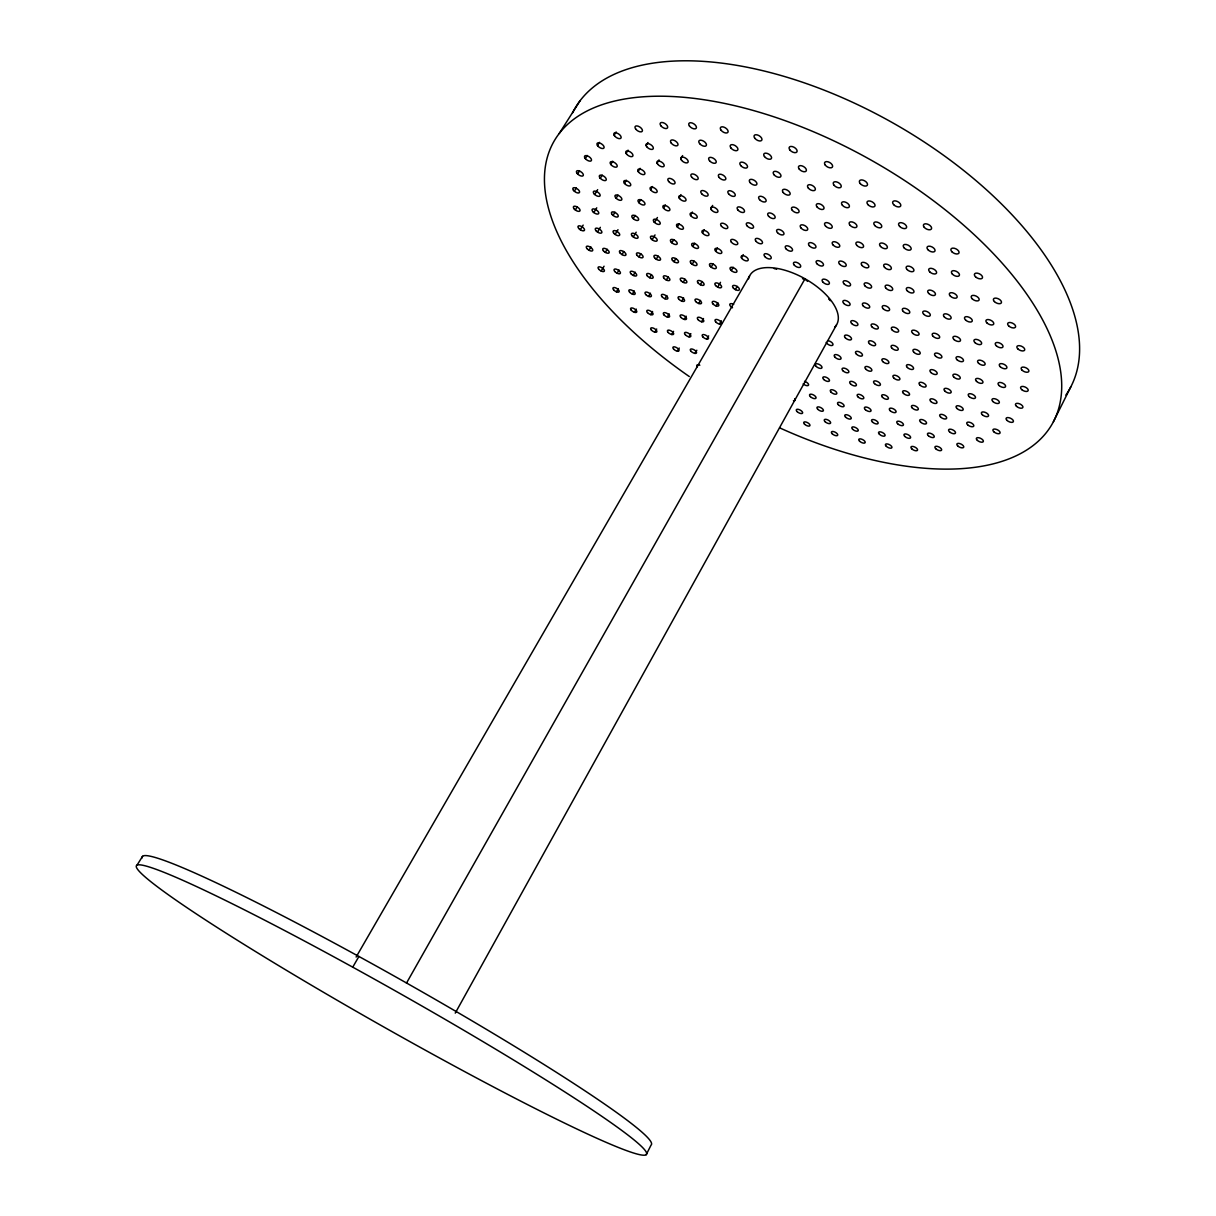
<?xml version="1.0" encoding="UTF-8"?>
<svg xmlns="http://www.w3.org/2000/svg" width="1216" height="1216" viewBox="0 0 1216 1216"><rect width="100%" height="100%" fill="white"/><g stroke="black" fill="none" stroke-linecap="round" stroke-linejoin="round"><path stroke-width="1.5" d="M1053.406 421.709L1070.718 387.038M646.213 1154.668A292.95 18.544 29.5 0 0 277.476 926.805A292.95 18.544 29.5 0 0 250.952 948.708A292.95 18.544 29.5 0 0 646.213 1154.668L651.092 1145.046A292.448 20.125 29.5 0 0 402.633 980.795A292.448 20.125 29.5 0 0 142.181 857.873M455.24 1013.141L836.486 324.93M406.478 983.121L805.007 278.783A49.886 24.168 29.5 0 1 834.602 327.241M719.477 324.079L721.377 320.796M356.121 957.053L749.558 276.017M352.746 967.161L358.918 956.46M716.057 305.915L717.896 302.754M694.99 353.4L696.829 350.238M735.33 289.621L737.2 286.398M706.785 339.082L708.654 335.859M717.683 287.143L720.495 282.325M688.986 336.847L690.855 333.655M701.602 321.769L703.502 318.516M731.287 270.56L733.187 267.292M741.426 257.792L743.265 254.63M698.714 303.514L700.538 300.382M677.403 351.196L679.227 348.05M700.31 284.711L702.179 281.534M671.703 334.522L673.558 331.345M711.178 267.186L713.078 263.948M684.228 319.413L686.128 316.175M667.28 317.026L669.165 313.819M681.705 301.127L683.62 297.859M715.57 251.089L717.41 247.958M692.208 264.313L694.108 261.106M683.194 282.34L685.049 279.194M654.846 332.166L656.701 329.019M666.307 280.014L668.177 276.883M710.752 208.65L712.667 205.428M650.682 314.655L652.566 311.463M692.786 246.453L694.716 243.2M702.422 232.834L704.292 229.687M664.985 298.756L666.9 295.518M648.523 296.415L650.454 293.193M673.968 261.698L675.868 258.522M677.327 226.921L679.197 223.805M649.678 277.719L651.533 274.603M671.855 242.82L673.786 239.582M690.46 215.186L692.36 212.025M634.402 312.284L636.287 309.122M632.335 294.105L634.25 290.898M656.245 259.251L658.145 256.074M616.375 291.81L618.29 288.633M638.932 256.895L640.832 253.749M652.126 239.719L655.029 234.916M679.09 197.813L681.006 194.621M633.262 275.454L635.223 272.202M617.09 273.22L619.05 269.998M654.466 222.361L657.415 217.497M663.48 208.103L665.38 204.972M621.984 254.615L623.869 251.484M633.293 236.953L636.181 232.195M680.732 158.718L682.632 155.587M638.902 202.631L640.802 199.53M601.13 271.031L604.063 266.213M633.171 218.637L635.147 215.414M650.56 189.696L652.475 186.534M657.035 163.126L659.011 159.904M615.114 234.414L618.002 229.687M605.34 252.396L607.225 249.295M597.466 232.028L600.354 227.331M588.985 250.222L590.976 247M638.157 171.502L640.102 168.325M613.046 215.414L615.007 212.222M646.091 145.631L647.991 142.53M624.462 183.373L626.392 180.242M616.102 198.208L618.002 195.122M626.058 153.353L628.049 150.161M580.275 229.748L583.163 225.097M593.818 212.557L596.752 207.814M600.278 178.25L602.209 175.134M610.736 164.373L612.697 161.226M594.685 194.469L597.664 189.65M614.126 135.174L616.132 131.951M575.305 209.958L577.266 206.811M597.482 145.51L599.458 142.348M574.347 191.231L576.338 188.039M136.77 865.549L142.546 856.368M585.306 158.582L587.267 155.466M577.615 173.964L579.546 170.878M559.208 133.547L580.138 100.639M572.538 112.89A284.377 144.765 29.5 0 1 895.614 124.473A284.377 144.765 29.5 0 1 1065.854 395.063M689.29 376.55A286.383 140.144 29.5 0 1 633.886 97.675A286.383 140.144 29.5 0 1 1049.302 333.564A286.383 140.144 29.5 0 1 779.593 427.819M697.376 366.791A3.496 1.505 30.3 0 1 697.133 364.967A3.496 1.505 30.3 0 1 699.823 365.226M794.747 398.726A3.572 1.566 28.7 0 1 793.455 400.672M804.521 381.338A3.648 1.642 28.6 0 1 808.534 385.168A3.648 1.642 28.6 0 1 803.168 383.906M732.534 307.77A3.785 1.763 30.4 0 1 729.782 304.304A3.785 1.763 30.4 0 1 733.689 304.365M827.549 340.678A3.846 1.824 28.5 0 1 832.58 343.368A3.846 1.824 28.5 0 1 830.878 345.511A3.846 1.824 28.5 0 1 826.181 342.395M828.704 299.151A3.998 1.976 28.9 0 1 829.342 299.622M829.89 300.139A3.998 1.976 28.9 0 1 830.33 300.671M802.469 278.753A4.013 1.991 29.5 0 1 806.299 280.212M806.846 280.683A4.013 1.991 29.5 0 1 807.5 281.382M774.258 268.675A3.998 1.976 30.1 0 1 776.598 269.268M748.6 278.829A49.886 24.168 29.5 0 1 805.022 278.783M660.911 125.826A4.332 2.265 33.7 0 0 667.447 127.984A4.332 2.265 33.7 0 0 663.313 122.725A4.332 2.265 33.7 0 0 660.911 125.826M635.664 129.002A4.271 2.189 34 0 0 642.124 131.434A4.271 2.189 34 0 0 638.339 126.251A4.271 2.189 34 0 0 635.664 129.002M614.612 135.934A4.21 2.113 34.2 0 0 620.905 138.168A4.21 2.113 34.2 0 0 616.938 133.076A4.21 2.113 34.2 0 0 614.612 135.934M597.816 145.966A4.134 2.052 34.2 0 0 603.942 148.002A4.134 2.052 34.2 0 0 599.838 143.047A4.134 2.052 34.2 0 0 597.816 145.966M585.2 158.445A4.058 1.976 34.2 0 0 591.265 160.755A4.058 1.976 34.2 0 0 587.51 155.891A4.058 1.976 34.2 0 0 585.2 158.445M577.25 173.554A3.998 1.9 34 0 0 583.178 175.666A3.998 1.9 34 0 0 579.272 170.939A3.998 1.9 34 0 0 577.25 173.554M573.481 190.334A3.922 1.839 33.8 0 0 579.348 192.645A3.922 1.839 33.8 0 0 575.761 188.039A3.922 1.839 33.8 0 0 573.481 190.334M574.15 208.878A3.846 1.778 33.6 0 0 579.88 210.991A3.846 1.778 33.6 0 0 576.141 206.492A3.846 1.778 33.6 0 0 574.15 208.878M578.831 228.517A3.785 1.718 33.2 0 0 584.41 230.417A3.785 1.718 33.2 0 0 580.518 226.054A3.785 1.718 33.2 0 0 578.831 228.517M587.024 248.642A3.724 1.672 32.9 0 0 592.587 250.709A3.724 1.672 32.9 0 0 588.954 246.438A3.724 1.672 32.9 0 0 587.024 248.642M598.85 269.329A3.663 1.626 32.5 0 0 604.291 271.229A3.663 1.626 32.5 0 0 600.552 267.079A3.663 1.626 32.5 0 0 598.85 269.329M613.776 290.046A3.618 1.596 32.1 0 0 619.111 291.794A3.618 1.596 32.1 0 0 615.296 287.736A3.618 1.596 32.1 0 0 613.776 290.046M631.256 310.232A3.572 1.566 31.6 0 0 636.637 312.208A3.572 1.566 31.6 0 0 633.141 308.226A3.572 1.566 31.6 0 0 631.256 310.232M651.411 330.098A3.542 1.535 31.2 0 0 656.731 331.953A3.542 1.535 31.2 0 0 653.144 328.046A3.542 1.535 31.2 0 0 651.411 330.098M673.664 349.144A3.511 1.52 30.7 0 0 678.923 350.877A3.511 1.52 30.7 0 0 675.275 347.046A3.511 1.52 30.7 0 0 673.664 349.144M804.536 424.202A3.511 1.52 28.4 0 0 809.871 425.722A3.511 1.52 28.4 0 0 806.056 422.043A3.511 1.52 28.4 0 0 804.536 424.202M832.322 433.899A3.542 1.535 27.9 0 0 837.672 435.282A3.542 1.535 27.9 0 0 833.69 431.619A3.542 1.535 27.9 0 0 832.322 433.899M859.59 441.21A3.572 1.55 27.4 0 0 865.078 442.761A3.572 1.55 27.4 0 0 861.278 439.052A3.572 1.55 27.4 0 0 859.59 441.21M886.327 446.348A3.602 1.581 27 0 0 891.845 447.762A3.602 1.581 27 0 0 887.862 444.053A3.602 1.581 27 0 0 886.327 446.348M911.924 448.978A3.663 1.626 26.6 0 0 917.502 450.254A3.663 1.626 26.6 0 0 913.322 446.53A3.663 1.626 26.6 0 0 911.924 448.978M935.742 448.75A3.709 1.672 26.2 0 0 941.518 450.254A3.709 1.672 26.2 0 0 937.566 446.439A3.709 1.672 26.2 0 0 935.742 448.75M957.782 445.983A3.77 1.718 25.8 0 0 963.634 447.366A3.77 1.718 25.8 0 0 959.485 443.506A3.77 1.718 25.8 0 0 957.782 445.983M977.36 440.39A3.846 1.763 25.5 0 0 983.288 441.651A3.846 1.763 25.5 0 0 978.941 437.76A3.846 1.763 25.5 0 0 977.36 440.39M994.019 431.954A3.906 1.824 25.2 0 0 1000.023 433.078A3.906 1.824 25.2 0 0 995.463 429.126A3.906 1.824 25.2 0 0 994.019 431.954M1007.03 420.417A3.982 1.885 25 0 0 1013.293 421.8A3.982 1.885 25 0 0 1008.961 417.711A3.982 1.885 25 0 0 1007.03 420.417M1016.5 406.342A4.058 1.961 24.8 0 0 1022.823 407.573A4.058 1.961 24.8 0 0 1018.263 403.423A4.058 1.961 24.8 0 0 1016.5 406.342M1021.744 389.637A4.119 2.037 24.8 0 0 1028.128 390.686A4.119 2.037 24.8 0 0 1023.31 386.475A4.119 2.037 24.8 0 0 1021.744 389.637M1022.17 370.287A4.195 2.113 24.8 0 0 1028.751 371.549A4.195 2.113 24.8 0 0 1024.115 367.171A4.195 2.113 24.8 0 0 1022.17 370.287M1018.05 349.083A4.256 2.174 24.9 0 0 1024.647 350.117A4.256 2.174 24.9 0 0 1019.692 345.694A4.256 2.174 24.9 0 0 1018.05 349.083M1008.718 325.949A4.317 2.25 25.2 0 0 1015.482 327.134A4.317 2.25 25.2 0 0 1010.633 322.559A4.317 2.25 25.2 0 0 1008.718 325.949M994.399 301.583A4.378 2.31 25.6 0 0 1001.3 302.951A4.378 2.31 25.6 0 0 996.618 298.209A4.378 2.31 25.6 0 0 994.399 301.583M975.536 276.822A4.423 2.371 26.2 0 0 982.406 277.962A4.423 2.371 26.2 0 0 977.421 273.174A4.423 2.371 26.2 0 0 975.536 276.822M951.9 251.773A4.454 2.417 26.8 0 0 958.877 253.171A4.454 2.417 26.8 0 0 954.134 248.216A4.454 2.417 26.8 0 0 951.9 251.773M924.282 227.377A4.484 2.462 27.6 0 0 931.35 229.064A4.484 2.462 27.6 0 0 926.881 223.942A4.484 2.462 27.6 0 0 924.282 227.377M893.638 204.638A4.499 2.493 28.5 0 0 900.63 206.097A4.499 2.493 28.5 0 0 895.888 200.959A4.499 2.493 28.5 0 0 893.638 204.638M860.244 183.586A4.499 2.493 29.4 0 0 867.266 185.349A4.499 2.493 29.4 0 0 862.798 180.074A4.499 2.493 29.4 0 0 860.244 183.586M825.299 165.163A4.499 2.493 30.3 0 0 832.322 167.185A4.499 2.493 30.3 0 0 828.096 161.819A4.499 2.493 30.3 0 0 825.299 165.163M790.02 150.146A4.484 2.462 31.2 0 0 796.906 151.924A4.484 2.462 31.2 0 0 792.376 146.589A4.484 2.462 31.2 0 0 790.02 150.146M754.893 138.35A4.454 2.432 32 0 0 761.718 140.296A4.454 2.432 32 0 0 757.37 134.93A4.454 2.432 32 0 0 754.893 138.35M721.088 130.264A4.423 2.386 32.7 0 0 727.837 132.407A4.423 2.386 32.7 0 0 723.687 127.042A4.423 2.386 32.7 0 0 721.088 130.264M671.323 143.214A4.286 2.219 33.3 0 0 677.783 145.312A4.286 2.219 33.3 0 0 673.649 140.159A4.286 2.219 33.3 0 0 671.323 143.214M646.684 146.68A4.226 2.158 33.6 0 0 653.068 148.975A4.226 2.158 33.6 0 0 649.207 143.883A4.226 2.158 33.6 0 0 646.684 146.68M626.574 154.098A4.165 2.082 33.7 0 0 632.776 156.15A4.165 2.082 33.7 0 0 628.687 151.179A4.165 2.082 33.7 0 0 626.574 154.098M610.858 164.525A4.089 2.006 33.8 0 0 616.983 166.79A4.089 2.006 33.8 0 0 613.183 161.91A4.089 2.006 33.8 0 0 610.858 164.525M600.157 178.114A4.013 1.93 33.7 0 0 606.13 180.12A4.013 1.93 33.7 0 0 602.118 175.378A4.013 1.93 33.7 0 0 600.157 178.114M594.062 193.815A3.952 1.87 33.5 0 0 599.959 196.004A3.952 1.87 33.5 0 0 596.22 191.368A3.952 1.87 33.5 0 0 594.062 193.815M592.906 211.706A3.876 1.809 33.3 0 0 598.637 213.636A3.876 1.809 33.3 0 0 594.7 209.137A3.876 1.809 33.3 0 0 592.906 211.706M596.038 230.766A3.8 1.748 33 0 0 601.722 232.803A3.8 1.748 33 0 0 597.983 228.41A3.8 1.748 33 0 0 596.038 230.766M603.394 250.785A3.739 1.702 32.7 0 0 609.018 252.928A3.739 1.702 32.7 0 0 605.477 248.642A3.739 1.702 32.7 0 0 603.394 250.785M614.794 271.518A3.694 1.657 32.3 0 0 620.297 273.448A3.694 1.657 32.3 0 0 616.588 269.268A3.694 1.657 32.3 0 0 614.794 271.518M629.706 292.326A3.633 1.611 31.9 0 0 635.102 294.059A3.633 1.611 31.9 0 0 631.241 289.986A3.633 1.611 31.9 0 0 629.706 292.326M647.505 312.618A3.602 1.581 31.4 0 0 652.916 314.534A3.602 1.581 31.4 0 0 649.329 310.521A3.602 1.581 31.4 0 0 647.505 312.618M668.207 332.5A3.557 1.566 31 0 0 673.542 334.248A3.557 1.566 31 0 0 669.818 330.326A3.557 1.566 31 0 0 668.207 332.5M691.19 351.424A3.542 1.535 30.5 0 0 696.464 353.005A3.542 1.535 30.5 0 0 692.603 349.159A3.542 1.535 30.5 0 0 691.19 351.424M797.103 411.586A3.542 1.535 28.5 0 0 802.514 413.212A3.542 1.535 28.5 0 0 798.806 409.473A3.542 1.535 28.5 0 0 797.103 411.586M825.132 421.739A3.557 1.566 28.1 0 0 830.543 423.198A3.557 1.566 28.1 0 0 826.606 419.459A3.557 1.566 28.1 0 0 825.132 421.739M852.629 429.263A3.602 1.581 27.6 0 0 858.146 430.829A3.602 1.581 27.6 0 0 854.331 427.074A3.602 1.581 27.6 0 0 852.629 429.263M879.472 434.34A3.633 1.611 27.2 0 0 885.02 435.723A3.633 1.611 27.2 0 0 880.962 431.969A3.633 1.611 27.2 0 0 879.472 434.34M904.765 436.392A3.678 1.657 26.7 0 0 910.48 437.927A3.678 1.657 26.7 0 0 906.574 434.112A3.678 1.657 26.7 0 0 904.765 436.392M928.386 435.693A3.739 1.702 26.4 0 0 934.162 437.076A3.739 1.702 26.4 0 0 930.012 433.215A3.739 1.702 26.4 0 0 928.386 435.693M949.62 431.938A3.8 1.748 26 0 0 955.442 433.139A3.8 1.748 26 0 0 951.034 429.263A3.8 1.748 26 0 0 949.62 431.938M967.647 424.825A3.876 1.809 25.7 0 0 973.682 426.238A3.876 1.809 25.7 0 0 969.456 422.241A3.876 1.809 25.7 0 0 967.647 424.825M982.406 414.823A3.937 1.87 25.5 0 0 988.502 416.039A3.937 1.87 25.5 0 0 984.002 412.011A3.937 1.87 25.5 0 0 982.406 414.823M992.894 401.523A4.013 1.93 25.3 0 0 999.202 402.952A4.013 1.93 25.3 0 0 994.886 398.772A4.013 1.93 25.3 0 0 992.894 401.523M999.142 385.578A4.089 2.006 25.2 0 0 1005.495 386.764A4.089 2.006 25.2 0 0 1000.859 382.538A4.089 2.006 25.2 0 0 999.142 385.578M1000.251 366.746A4.15 2.082 25.3 0 0 1006.772 368.098A4.15 2.082 25.3 0 0 1002.258 363.721A4.15 2.082 25.3 0 0 1000.251 366.746M996.421 345.891A4.226 2.143 25.4 0 0 1002.942 346.94A4.226 2.143 25.4 0 0 998.047 342.547A4.226 2.143 25.4 0 0 996.421 345.891M987.012 323A4.271 2.219 25.7 0 0 993.67 324.14A4.271 2.219 25.7 0 0 988.806 319.61A4.271 2.219 25.7 0 0 987.012 323M972.268 298.878A4.332 2.28 26.1 0 0 979.032 300.139A4.332 2.28 26.1 0 0 974.259 295.458A4.332 2.28 26.1 0 0 972.268 298.878M952.402 274.162A4.378 2.341 26.7 0 0 959.272 275.606A4.378 2.341 26.7 0 0 954.651 270.773A4.378 2.341 26.7 0 0 952.402 274.162M927.869 249.63A4.408 2.386 27.4 0 0 934.815 251.286A4.408 2.386 27.4 0 0 930.377 246.316A4.408 2.386 27.4 0 0 927.869 249.63M899.612 226.389A4.423 2.417 28.2 0 0 906.482 227.757A4.423 2.417 28.2 0 0 901.694 222.756A4.423 2.417 28.2 0 0 899.612 226.389M867.92 204.592A4.438 2.432 29 0 0 874.836 206.203A4.438 2.432 29 0 0 870.246 201.081A4.438 2.432 29 0 0 867.92 204.592M834.1 185.303A4.438 2.432 29.9 0 0 841.001 187.112A4.438 2.432 29.9 0 0 836.608 181.898A4.438 2.432 29.9 0 0 834.1 185.303M799.246 169.115A4.423 2.417 30.8 0 0 806.117 171.106A4.423 2.417 30.8 0 0 801.876 165.832A4.423 2.417 30.8 0 0 799.246 169.115M764.484 156.575A4.408 2.386 31.6 0 0 771.294 158.673A4.408 2.386 31.6 0 0 767.159 153.383A4.408 2.386 31.6 0 0 764.484 156.575M730.907 147.957A4.378 2.341 32.3 0 0 737.626 150.176A4.378 2.341 32.3 0 0 733.598 144.886A4.378 2.341 32.3 0 0 730.907 147.957M681.568 160.33A4.241 2.174 32.9 0 0 687.967 162.351A4.241 2.174 32.9 0 0 683.818 157.29A4.241 2.174 32.9 0 0 681.568 160.33M657.658 164.16A4.18 2.113 33.2 0 0 663.966 166.303A4.18 2.113 33.2 0 0 659.999 161.318A4.18 2.113 33.2 0 0 657.658 164.16M638.461 171.927A4.104 2.037 33.3 0 0 644.662 174.222A4.104 2.037 33.3 0 0 640.908 169.328A4.104 2.037 33.3 0 0 638.461 171.927M624.583 183.51A4.043 1.976 33.3 0 0 630.602 185.486A4.043 1.976 33.3 0 0 626.544 180.728A4.043 1.976 33.3 0 0 624.583 183.51M615.737 197.813A3.967 1.9 33.2 0 0 621.68 199.895A3.967 1.9 33.2 0 0 617.834 195.244A3.967 1.9 33.2 0 0 615.737 197.813M612.18 214.533A3.906 1.839 33 0 0 618.032 216.706A3.906 1.839 33 0 0 614.354 212.162A3.906 1.839 33 0 0 612.18 214.533M613.913 233.366A3.83 1.778 32.8 0 0 619.598 235.22A3.83 1.778 32.8 0 0 615.63 230.812A3.83 1.778 32.8 0 0 613.913 233.366M620.251 253.202A3.77 1.718 32.4 0 0 625.86 255.102A3.77 1.718 32.4 0 0 622.014 250.8A3.77 1.718 32.4 0 0 620.251 253.202M630.982 273.737A3.709 1.672 32.1 0 0 636.546 275.698A3.709 1.672 32.1 0 0 632.852 271.487A3.709 1.672 32.1 0 0 630.982 273.737M645.878 294.652A3.663 1.642 31.6 0 0 651.305 296.354A3.663 1.642 31.6 0 0 647.398 292.25A3.663 1.642 31.6 0 0 645.878 294.652M664.058 315.02A3.618 1.611 31.2 0 0 669.484 316.844A3.618 1.611 31.2 0 0 665.79 312.831A3.618 1.611 31.2 0 0 664.058 315.02M685.429 334.886A3.587 1.581 30.7 0 0 690.764 336.482A3.587 1.581 30.7 0 0 686.873 332.546A3.587 1.581 30.7 0 0 685.429 334.886M817.821 409.321A3.587 1.581 28.3 0 0 823.293 410.856A3.587 1.581 28.3 0 0 819.417 407.056A3.587 1.581 28.3 0 0 817.821 409.321M845.546 417.103A3.618 1.611 27.8 0 0 851.124 418.699A3.618 1.611 27.8 0 0 847.294 414.884A3.618 1.611 27.8 0 0 845.546 417.103M872.51 422.119A3.663 1.642 27.3 0 0 878.074 423.472A3.663 1.642 27.3 0 0 873.939 419.657A3.663 1.642 27.3 0 0 872.51 422.119M897.636 423.746A3.709 1.687 26.9 0 0 903.351 425.19A3.709 1.687 26.9 0 0 899.293 421.329A3.709 1.687 26.9 0 0 897.636 423.746M920.725 422.256A3.77 1.733 26.5 0 0 926.47 423.457A3.77 1.733 26.5 0 0 922.093 419.581A3.77 1.733 26.5 0 0 920.725 422.256M940.637 417.088A3.83 1.778 26.2 0 0 946.565 418.441A3.83 1.778 26.2 0 0 942.294 414.474A3.83 1.778 26.2 0 0 940.637 417.088M956.931 408.454A3.906 1.839 25.9 0 0 963.057 409.959A3.906 1.839 25.9 0 0 958.907 405.886A3.906 1.839 25.9 0 0 956.931 408.454M969.274 396.659A3.982 1.9 25.8 0 0 975.414 397.89A3.982 1.9 25.8 0 0 970.9 393.786A3.982 1.9 25.8 0 0 969.274 396.659M976.524 381.383A4.043 1.976 25.7 0 0 982.847 382.751A4.043 1.976 25.7 0 0 978.424 378.51A4.043 1.976 25.7 0 0 976.524 381.383M978.5 363.189A4.119 2.052 25.7 0 0 984.975 364.633A4.119 2.052 25.7 0 0 980.598 360.27A4.119 2.052 25.7 0 0 978.5 363.189M975.095 342.73A4.18 2.113 25.8 0 0 981.555 343.824A4.18 2.113 25.8 0 0 976.722 339.431A4.18 2.113 25.8 0 0 975.095 342.73M965.656 320.112A4.241 2.189 26.1 0 0 972.192 321.206A4.241 2.189 26.1 0 0 967.328 316.707A4.241 2.189 26.1 0 0 965.656 320.112M950.441 296.218A4.286 2.25 26.6 0 0 957.068 297.388A4.286 2.25 26.6 0 0 952.204 292.752A4.286 2.25 26.6 0 0 950.441 296.218M929.769 271.898A4.332 2.295 27.2 0 0 936.487 273.144A4.332 2.295 27.2 0 0 931.669 268.402A4.332 2.295 27.2 0 0 929.769 271.898M904.263 248.018A4.362 2.341 27.9 0 0 911.027 249.402A4.362 2.341 27.9 0 0 906.315 244.522A4.362 2.341 27.9 0 0 904.263 248.018M874.79 225.538A4.378 2.356 28.7 0 0 881.585 227.058A4.378 2.356 28.7 0 0 876.979 222.072A4.378 2.356 28.7 0 0 874.79 225.538M842.43 205.322A4.378 2.371 29.5 0 0 849.209 206.994A4.378 2.371 29.5 0 0 844.71 201.917A4.378 2.371 29.5 0 0 842.43 205.322M808.412 188.206A4.378 2.356 30.4 0 0 815.161 189.97A4.378 2.356 30.4 0 0 810.753 184.847A4.378 2.356 30.4 0 0 808.412 188.206M774.09 174.815A4.362 2.341 31.2 0 0 780.763 176.639A4.362 2.341 31.2 0 0 776.401 171.486A4.362 2.341 31.2 0 0 774.09 174.815M740.742 165.604A4.332 2.295 31.9 0 0 747.323 167.443A4.332 2.295 31.9 0 0 742.976 162.306A4.332 2.295 31.9 0 0 740.742 165.604M691.691 177.171A4.195 2.143 32.5 0 0 698.014 179.102A4.195 2.143 32.5 0 0 693.834 174.146A4.195 2.143 32.5 0 0 691.691 177.171M668.663 181.503A4.134 2.067 32.8 0 0 674.88 183.479A4.134 2.067 32.8 0 0 670.776 178.6A4.134 2.067 32.8 0 0 668.663 181.503M650.879 190.137A4.058 2.006 32.9 0 0 656.99 192.143A4.058 2.006 32.9 0 0 652.977 187.355A4.058 2.006 32.9 0 0 650.879 190.137M638.78 202.51A3.998 1.93 32.9 0 0 644.784 204.562A3.998 1.93 32.9 0 0 640.893 199.88A3.998 1.93 32.9 0 0 638.78 202.51M632.563 217.983A3.922 1.87 32.7 0 0 638.461 220.066A3.922 1.87 32.7 0 0 634.661 215.49A3.922 1.87 32.7 0 0 632.563 217.983M632.122 235.889A3.861 1.809 32.5 0 0 637.929 237.941A3.861 1.809 32.5 0 0 634.174 233.487A3.861 1.809 32.5 0 0 632.122 235.889M637.214 255.466A3.785 1.748 32.2 0 0 642.914 257.473A3.785 1.748 32.2 0 0 639.206 253.126A3.785 1.748 32.2 0 0 637.214 255.466M647.383 275.986A3.739 1.702 31.8 0 0 653.007 277.978A3.739 1.702 31.8 0 0 649.359 273.737A3.739 1.702 31.8 0 0 647.383 275.986M662.294 297.008A3.678 1.657 31.4 0 0 667.766 298.65A3.678 1.657 31.4 0 0 663.799 294.546A3.678 1.657 31.4 0 0 662.294 297.008M680.96 317.437A3.648 1.626 30.9 0 0 686.417 319.154A3.648 1.626 30.9 0 0 682.571 315.111A3.648 1.626 30.9 0 0 680.96 317.437M702.924 336.969A3.618 1.611 30.5 0 0 708.396 338.747A3.618 1.611 30.5 0 0 704.687 334.78A3.618 1.611 30.5 0 0 702.924 336.969M810.373 396.614A3.618 1.611 28.4 0 0 815.921 398.24A3.618 1.611 28.4 0 0 812.121 394.379A3.618 1.611 28.4 0 0 810.373 396.614M838.341 404.746A3.648 1.642 28 0 0 843.965 406.357A3.648 1.642 28 0 0 840.15 402.496A3.648 1.642 28 0 0 838.341 404.746M865.412 409.701A3.694 1.672 27.5 0 0 871.006 410.993A3.694 1.672 27.5 0 0 866.765 407.147A3.694 1.672 27.5 0 0 865.412 409.701M890.294 410.81A3.739 1.718 27.1 0 0 896.01 412.133A3.739 1.718 27.1 0 0 891.784 408.242A3.739 1.718 27.1 0 0 890.294 410.81M912.38 408.12A3.8 1.763 26.7 0 0 918.247 409.503A3.8 1.763 26.7 0 0 914.037 405.536A3.8 1.763 26.7 0 0 912.38 408.12M930.848 401.523A3.876 1.824 26.4 0 0 936.852 402.982A3.876 1.824 26.4 0 0 932.672 398.924A3.876 1.824 26.4 0 0 930.848 401.523M944.878 391.096A3.937 1.885 26.2 0 0 951.034 392.616A3.937 1.885 26.2 0 0 946.884 388.466A3.937 1.885 26.2 0 0 944.878 391.096M954.013 377.234A4.013 1.946 26.1 0 0 960.169 378.404A4.013 1.946 26.1 0 0 955.548 374.224A4.013 1.946 26.1 0 0 954.013 377.234M957.129 359.814A4.074 2.022 26.1 0 0 963.406 360.985A4.074 2.022 26.1 0 0 958.74 356.714A4.074 2.022 26.1 0 0 957.129 359.814M954.058 339.583A4.15 2.082 26.3 0 0 960.442 340.738A4.15 2.082 26.3 0 0 955.685 336.361A4.15 2.082 26.3 0 0 954.058 339.583M944.376 317.011A4.195 2.158 26.6 0 0 950.958 318.501A4.195 2.158 26.6 0 0 946.519 313.926A4.195 2.158 26.6 0 0 944.376 317.011M928.644 293.39A4.256 2.204 27 0 0 935.286 294.865A4.256 2.204 27 0 0 930.772 290.198A4.256 2.204 27 0 0 928.644 293.39M907.075 269.511A4.286 2.265 27.6 0 0 913.763 271.001A4.286 2.265 27.6 0 0 909.234 266.228A4.286 2.265 27.6 0 0 907.075 269.511M880.506 246.453A4.317 2.295 28.4 0 0 887.209 247.988A4.317 2.295 28.4 0 0 882.679 243.124A4.317 2.295 28.4 0 0 880.506 246.453M850.09 225.325A4.332 2.31 29.2 0 0 856.778 226.906A4.332 2.31 29.2 0 0 852.249 221.966A4.332 2.31 29.2 0 0 850.09 225.325M817.228 207.161A4.332 2.31 30 0 0 823.87 208.772A4.332 2.31 30 0 0 819.326 203.771A4.332 2.31 30 0 0 817.228 207.161M783.226 192.554A4.317 2.28 30.8 0 0 789.898 194.575A4.317 2.28 30.8 0 0 785.81 189.498A4.317 2.28 30.8 0 0 783.226 192.554M750.15 182.658A4.286 2.25 31.5 0 0 756.702 184.604A4.286 2.25 31.5 0 0 752.522 179.542A4.286 2.25 31.5 0 0 750.15 182.658M701.708 193.785A4.15 2.098 32.1 0 0 707.955 195.594A4.15 2.098 32.1 0 0 703.714 190.73A4.15 2.098 32.1 0 0 701.708 193.785M679.546 198.527A4.089 2.037 32.4 0 0 685.778 200.716A4.089 2.037 32.4 0 0 681.978 195.898A4.089 2.037 32.4 0 0 679.546 198.527M663.602 208.24A4.013 1.961 32.5 0 0 669.682 210.368A4.013 1.961 32.5 0 0 665.866 205.671A4.013 1.961 32.5 0 0 663.602 208.24M654.102 221.966A3.952 1.9 32.4 0 0 660.06 224.018A3.952 1.9 32.4 0 0 656.23 219.427A3.952 1.9 32.4 0 0 654.102 221.966M651.229 238.868A3.876 1.839 32.2 0 0 657.05 240.798A3.876 1.839 32.2 0 0 653.174 236.33A3.876 1.839 32.2 0 0 651.229 238.868M654.755 258.02A3.815 1.778 31.9 0 0 660.455 259.814A3.815 1.778 31.9 0 0 656.488 255.482A3.815 1.778 31.9 0 0 654.755 258.02M664.012 278.266A3.754 1.733 31.6 0 0 669.712 280.288A3.754 1.733 31.6 0 0 666.094 276.047A3.754 1.733 31.6 0 0 664.012 278.266M678.771 299.136A3.709 1.687 31.2 0 0 684.395 301.112A3.709 1.687 31.2 0 0 680.762 296.947A3.709 1.687 31.2 0 0 678.771 299.136M698.045 319.626A3.663 1.657 30.7 0 0 703.623 321.556A3.663 1.657 30.7 0 0 700.021 317.482A3.663 1.657 30.7 0 0 698.045 319.626M831.03 392.145A3.678 1.672 28.2 0 0 836.699 393.817A3.678 1.672 28.2 0 0 832.884 389.895A3.678 1.672 28.2 0 0 831.03 392.145M857.949 396.842A3.724 1.702 27.7 0 0 863.694 398.422A3.724 1.702 27.7 0 0 859.758 394.486A3.724 1.702 27.7 0 0 857.949 396.842M882.466 397.313A3.77 1.748 27.3 0 0 888.303 398.848A3.77 1.748 27.3 0 0 884.275 394.866A3.77 1.748 27.3 0 0 882.466 397.313M903.473 393.406A3.83 1.794 26.9 0 0 909.431 394.911A3.83 1.794 26.9 0 0 905.327 390.868A3.83 1.794 26.9 0 0 903.473 393.406M919.934 385.077A3.906 1.854 26.7 0 0 925.999 386.566A3.906 1.854 26.7 0 0 921.819 382.432A3.906 1.854 26.7 0 0 919.934 385.077M930.894 372.522A3.967 1.915 26.6 0 0 937.065 373.95A3.967 1.915 26.6 0 0 932.763 369.74A3.967 1.915 26.6 0 0 930.894 372.522M935.514 356.09A4.043 1.991 26.6 0 0 941.777 357.458A4.043 1.991 26.6 0 0 937.323 353.157A4.043 1.991 26.6 0 0 935.514 356.09M933.265 336.452A4.104 2.052 26.7 0 0 939.588 337.668A4.104 2.052 26.7 0 0 934.937 333.306A4.104 2.052 26.7 0 0 933.265 336.452M923.674 314.214A4.165 2.128 27 0 0 930.164 315.658A4.165 2.128 27 0 0 925.695 311.129A4.165 2.128 27 0 0 923.674 314.214M907.364 290.928A4.21 2.174 27.5 0 0 913.87 292.235A4.21 2.174 27.5 0 0 909.203 287.63A4.21 2.174 27.5 0 0 907.364 290.928M884.518 267.338A4.241 2.219 28.1 0 0 891.161 269.01A4.241 2.219 28.1 0 0 886.844 264.237A4.241 2.219 28.1 0 0 884.518 267.338M856.809 245.374A4.271 2.25 28.8 0 0 863.421 246.97A4.271 2.25 28.8 0 0 858.982 242.136A4.271 2.25 28.8 0 0 856.809 245.374M825.542 226.085A4.271 2.25 29.6 0 0 832.094 227.605A4.271 2.25 29.6 0 0 827.534 222.726A4.271 2.25 29.6 0 0 825.542 226.085M792.315 210.368A4.256 2.234 30.4 0 0 798.882 212.222A4.256 2.234 30.4 0 0 794.656 207.267A4.256 2.234 30.4 0 0 792.315 210.368M759.574 199.667A4.241 2.204 31.1 0 0 766.004 201.324A4.241 2.204 31.1 0 0 761.566 196.414A4.241 2.204 31.1 0 0 759.574 199.667M711.451 209.912A4.104 2.067 31.7 0 0 717.714 212.025A4.104 2.067 31.7 0 0 713.853 207.222A4.104 2.067 31.7 0 0 711.451 209.912M690.977 215.901A4.043 1.991 32 0 0 697.072 217.786A4.043 1.991 32 0 0 693.014 213.089A4.043 1.991 32 0 0 690.977 215.901M677.221 226.784A3.982 1.93 32 0 0 683.255 228.897A3.982 1.93 32 0 0 679.501 224.291A3.982 1.93 32 0 0 677.221 226.784M671.217 242.182A3.906 1.87 31.9 0 0 677.084 244.066A3.906 1.87 31.9 0 0 673.132 239.582A3.906 1.87 31.9 0 0 671.217 242.182M672.524 260.452A3.846 1.809 31.7 0 0 678.33 262.443A3.846 1.809 31.7 0 0 674.576 258.05A3.846 1.809 31.7 0 0 672.524 260.452M681.112 280.805A3.785 1.748 31.3 0 0 686.766 282.522A3.785 1.748 31.3 0 0 682.784 278.282A3.785 1.748 31.3 0 0 681.112 280.805M695.734 301.553A3.739 1.718 30.9 0 0 701.389 303.438A3.739 1.718 30.9 0 0 697.665 299.258A3.739 1.718 30.9 0 0 695.734 301.553M715.829 322.012A3.694 1.687 30.4 0 0 721.422 323.73A3.694 1.687 30.4 0 0 717.562 319.641A3.694 1.687 30.4 0 0 715.829 322.012M823.794 379.529A3.709 1.687 28.3 0 0 829.403 380.912A3.709 1.687 28.3 0 0 825.238 376.975A3.709 1.687 28.3 0 0 823.794 379.529M850.562 383.967A3.754 1.733 27.9 0 0 856.322 385.472A3.754 1.733 27.9 0 0 852.279 381.49A3.754 1.733 27.9 0 0 850.562 383.967M874.532 383.648A3.8 1.778 27.5 0 0 880.338 384.986A3.8 1.778 27.5 0 0 876.037 380.973A3.8 1.778 27.5 0 0 874.532 383.648M893.76 377.963A3.876 1.824 27.2 0 0 899.764 379.529A3.876 1.824 27.2 0 0 895.69 375.41A3.876 1.824 27.2 0 0 893.76 377.963M907.379 367.506A3.937 1.9 27 0 0 913.459 368.904A3.937 1.9 27 0 0 909.127 364.724A3.937 1.9 27 0 0 907.379 367.506M913.794 352.199A4.013 1.961 27 0 0 920.056 353.78A4.013 1.961 27 0 0 915.891 349.463A4.013 1.961 27 0 0 913.794 352.199M912.699 333.306A4.074 2.022 27.1 0 0 918.977 334.628A4.074 2.022 27.1 0 0 914.432 330.25A4.074 2.022 27.1 0 0 912.699 333.306M903.29 311.478A4.134 2.098 27.4 0 0 909.674 312.862A4.134 2.098 27.4 0 0 905.16 308.378A4.134 2.098 27.4 0 0 903.29 311.478M886.069 288.314A4.18 2.143 27.9 0 0 892.559 289.864A4.18 2.143 27.9 0 0 888.166 285.228A4.18 2.143 27.9 0 0 886.069 288.314M862.053 265.498A4.21 2.174 28.6 0 0 868.619 267.262A4.21 2.174 28.6 0 0 864.424 262.504A4.21 2.174 28.6 0 0 862.053 265.498M833.158 245.07A4.226 2.189 29.3 0 0 839.633 246.605A4.226 2.189 29.3 0 0 835.149 241.832A4.226 2.189 29.3 0 0 833.158 245.07M801.086 228.091A4.21 2.189 30.1 0 0 807.561 229.824A4.21 2.189 30.1 0 0 803.259 224.975A4.21 2.189 30.1 0 0 801.086 228.091M768.542 216.159A4.195 2.158 30.8 0 0 774.972 217.998A4.195 2.158 30.8 0 0 770.762 213.119A4.195 2.158 30.8 0 0 768.542 216.159M721.438 226.206A4.058 2.022 31.4 0 0 727.624 228.106A4.058 2.022 31.4 0 0 723.596 223.41A4.058 2.022 31.4 0 0 721.438 226.206M702.742 233.259A3.998 1.961 31.6 0 0 708.806 235.19A3.998 1.961 31.6 0 0 704.839 230.569A3.998 1.961 31.6 0 0 702.742 233.259M692.421 246.073A3.937 1.9 31.6 0 0 698.379 248.018A3.937 1.9 31.6 0 0 694.488 243.504A3.937 1.9 31.6 0 0 692.421 246.073M691.022 263.264A3.861 1.839 31.4 0 0 696.874 265.149A3.861 1.839 31.4 0 0 692.983 260.756A3.861 1.839 31.4 0 0 691.022 263.264M698.227 283.161A3.8 1.778 31.1 0 0 703.973 284.954A3.8 1.778 31.1 0 0 700.036 280.668A3.8 1.778 31.1 0 0 698.227 283.161M713.017 303.97A3.754 1.733 30.6 0 0 718.702 305.748A3.754 1.733 30.6 0 0 714.826 301.553A3.754 1.733 30.6 0 0 713.017 303.97M816.225 366.442A3.739 1.718 28.6 0 0 821.91 367.901A3.739 1.718 28.6 0 0 817.806 363.888A3.739 1.718 28.6 0 0 816.225 366.442M843.022 370.85A3.785 1.763 28.1 0 0 848.783 372.263A3.785 1.763 28.1 0 0 844.588 368.22A3.785 1.763 28.1 0 0 843.022 370.85M865.868 369.254A3.846 1.809 27.7 0 0 871.766 370.698A3.846 1.809 27.7 0 0 867.54 366.594A3.846 1.809 27.7 0 0 865.868 369.254M882.77 361.578A3.906 1.87 27.5 0 0 888.79 363.067A3.906 1.87 27.5 0 0 884.579 358.887A3.906 1.87 27.5 0 0 882.77 361.578M891.966 348.217A3.967 1.93 27.4 0 0 898.122 349.722A3.967 1.93 27.4 0 0 893.882 345.45A3.967 1.93 27.4 0 0 891.966 348.217M892.286 330.129A4.043 2.006 27.5 0 0 898.533 331.573A4.043 2.006 27.5 0 0 894.155 327.195A4.043 2.006 27.5 0 0 892.286 330.129M883.242 308.803A4.089 2.067 27.8 0 0 889.504 310.126A4.089 2.067 27.8 0 0 884.944 305.672A4.089 2.067 27.8 0 0 883.242 308.803M864.971 285.882A4.134 2.113 28.3 0 0 871.416 287.599A4.134 2.113 28.3 0 0 867.236 282.978A4.134 2.113 28.3 0 0 864.971 285.882M839.572 264.191A4.165 2.143 29 0 0 846.032 265.924A4.165 2.143 29 0 0 841.822 261.212A4.165 2.143 29 0 0 839.572 264.191M809.37 245.799A4.165 2.143 29.7 0 0 815.784 247.532A4.165 2.143 29.7 0 0 811.543 242.774A4.165 2.143 29.7 0 0 809.37 245.799M777.51 232.666A4.15 2.128 30.4 0 0 783.834 234.323A4.15 2.128 30.4 0 0 779.486 229.566A4.15 2.128 30.4 0 0 777.51 232.666M689.426 125.993A4.378 2.326 33.3 0 0 696.114 128.364A4.378 2.326 33.3 0 0 692.223 123.029A4.378 2.326 33.3 0 0 689.426 125.993M709.551 160.77A4.286 2.234 32.5 0 0 716.042 162.67A4.286 2.234 32.5 0 0 711.755 157.563A4.286 2.234 32.5 0 0 709.551 160.77M699.702 143.701A4.332 2.28 32.9 0 0 706.253 145.601A4.332 2.28 32.9 0 0 701.906 140.402A4.332 2.28 32.9 0 0 699.702 143.701M728.673 193.922A4.195 2.158 31.7 0 0 735.072 195.837A4.195 2.158 31.7 0 0 730.907 190.912A4.195 2.158 31.7 0 0 728.673 193.922M719.203 177.506A4.241 2.204 32.1 0 0 725.648 179.421A4.241 2.204 32.1 0 0 721.422 174.405A4.241 2.204 32.1 0 0 719.203 177.506M737.96 210.034A4.15 2.113 31.3 0 0 744.314 211.949A4.15 2.113 31.3 0 0 740.21 207.1A4.15 2.113 31.3 0 0 737.96 210.034M747.08 225.842A4.119 2.082 31 0 0 753.373 227.772A4.119 2.082 31 0 0 749.345 222.999A4.119 2.082 31 0 0 747.08 225.842M731.394 242.212A4.028 1.991 31 0 0 737.565 244.264A4.028 1.991 31 0 0 733.75 239.628A4.028 1.991 31 0 0 731.394 242.212M715.692 251.226A3.952 1.93 31.2 0 0 721.681 253.019A3.952 1.93 31.2 0 0 717.607 248.49A3.952 1.93 31.2 0 0 715.692 251.226M710.266 266.334A3.891 1.854 31.1 0 0 716.178 268.219A3.891 1.854 31.1 0 0 712.287 263.796A3.891 1.854 31.1 0 0 710.266 266.334M715.616 285.562A3.83 1.809 30.8 0 0 721.438 287.432A3.83 1.809 30.8 0 0 717.592 283.115A3.83 1.809 30.8 0 0 715.616 285.562M835.042 357.246A3.815 1.794 28.3 0 0 840.925 358.887A3.815 1.794 28.3 0 0 836.958 354.753A3.815 1.794 28.3 0 0 835.042 357.246M856.459 354.19A3.876 1.839 28 0 0 862.372 355.604A3.876 1.839 28 0 0 858.101 351.454A3.876 1.839 28 0 0 856.459 354.19M869.379 343.596A3.937 1.9 27.8 0 0 875.474 345.192A3.937 1.9 27.8 0 0 871.325 340.906A3.937 1.9 27.8 0 0 869.379 343.596M871.933 326.83A4.013 1.976 27.9 0 0 878.165 328.487A4.013 1.976 27.9 0 0 874.046 324.094A4.013 1.976 27.9 0 0 871.933 326.83M863.238 305.961A4.058 2.037 28.2 0 0 869.546 307.602A4.058 2.037 28.2 0 0 865.336 303.103A4.058 2.037 28.2 0 0 863.238 305.961M843.98 283.754A4.104 2.067 28.7 0 0 850.364 285.517A4.104 2.067 28.7 0 0 846.245 280.911A4.104 2.067 28.7 0 0 843.98 283.754M817.091 263.887A4.119 2.082 29.4 0 0 823.369 265.362A4.119 2.082 29.4 0 0 818.885 260.756A4.119 2.082 29.4 0 0 817.091 263.887M786.174 248.991A4.104 2.082 30.1 0 0 792.422 250.557A4.104 2.082 30.1 0 0 788.014 245.906A4.104 2.082 30.1 0 0 786.174 248.991M741.897 258.476A3.982 1.946 30.7 0 0 748.007 260.482A3.982 1.946 30.7 0 0 744.192 255.922A3.982 1.946 30.7 0 0 741.897 258.476M730.907 270.18A3.922 1.885 30.7 0 0 736.82 271.867A3.922 1.885 30.7 0 0 732.701 267.444A3.922 1.885 30.7 0 0 730.907 270.18M733.491 288.253A3.861 1.824 30.5 0 0 739.298 289.879A3.861 1.824 30.5 0 0 735.178 285.562A3.861 1.824 30.5 0 0 733.491 288.253M845.394 337.896A3.906 1.885 28.3 0 0 851.398 339.431A3.906 1.885 28.3 0 0 847.218 335.19A3.906 1.885 28.3 0 0 845.394 337.896M851.641 323.517A3.967 1.946 28.3 0 0 857.782 325.113A3.967 1.946 28.3 0 0 853.617 320.766A3.967 1.946 28.3 0 0 851.641 323.517M843.813 303.468A4.028 2.006 28.6 0 0 849.984 304.958A4.028 2.006 28.6 0 0 845.652 300.519A4.028 2.006 28.6 0 0 843.813 303.468M823.034 282.234A4.058 2.037 29.1 0 0 829.266 283.814A4.058 2.037 29.1 0 0 824.965 279.27A4.058 2.037 29.1 0 0 823.034 282.234M794.352 265.225A4.058 2.037 29.8 0 0 800.569 266.882A4.058 2.037 29.8 0 0 796.313 262.291A4.058 2.037 29.8 0 0 794.352 265.225M764.803 256.576A4.043 2.006 30.4 0 0 771.02 258.522A4.043 2.006 30.4 0 0 767.098 253.901A4.043 2.006 30.4 0 0 764.803 256.576M756.033 241.346A4.074 2.037 30.7 0 0 762.28 243.291A4.074 2.037 30.7 0 0 758.298 238.594A4.074 2.037 30.7 0 0 756.033 241.346"/></g></svg>
